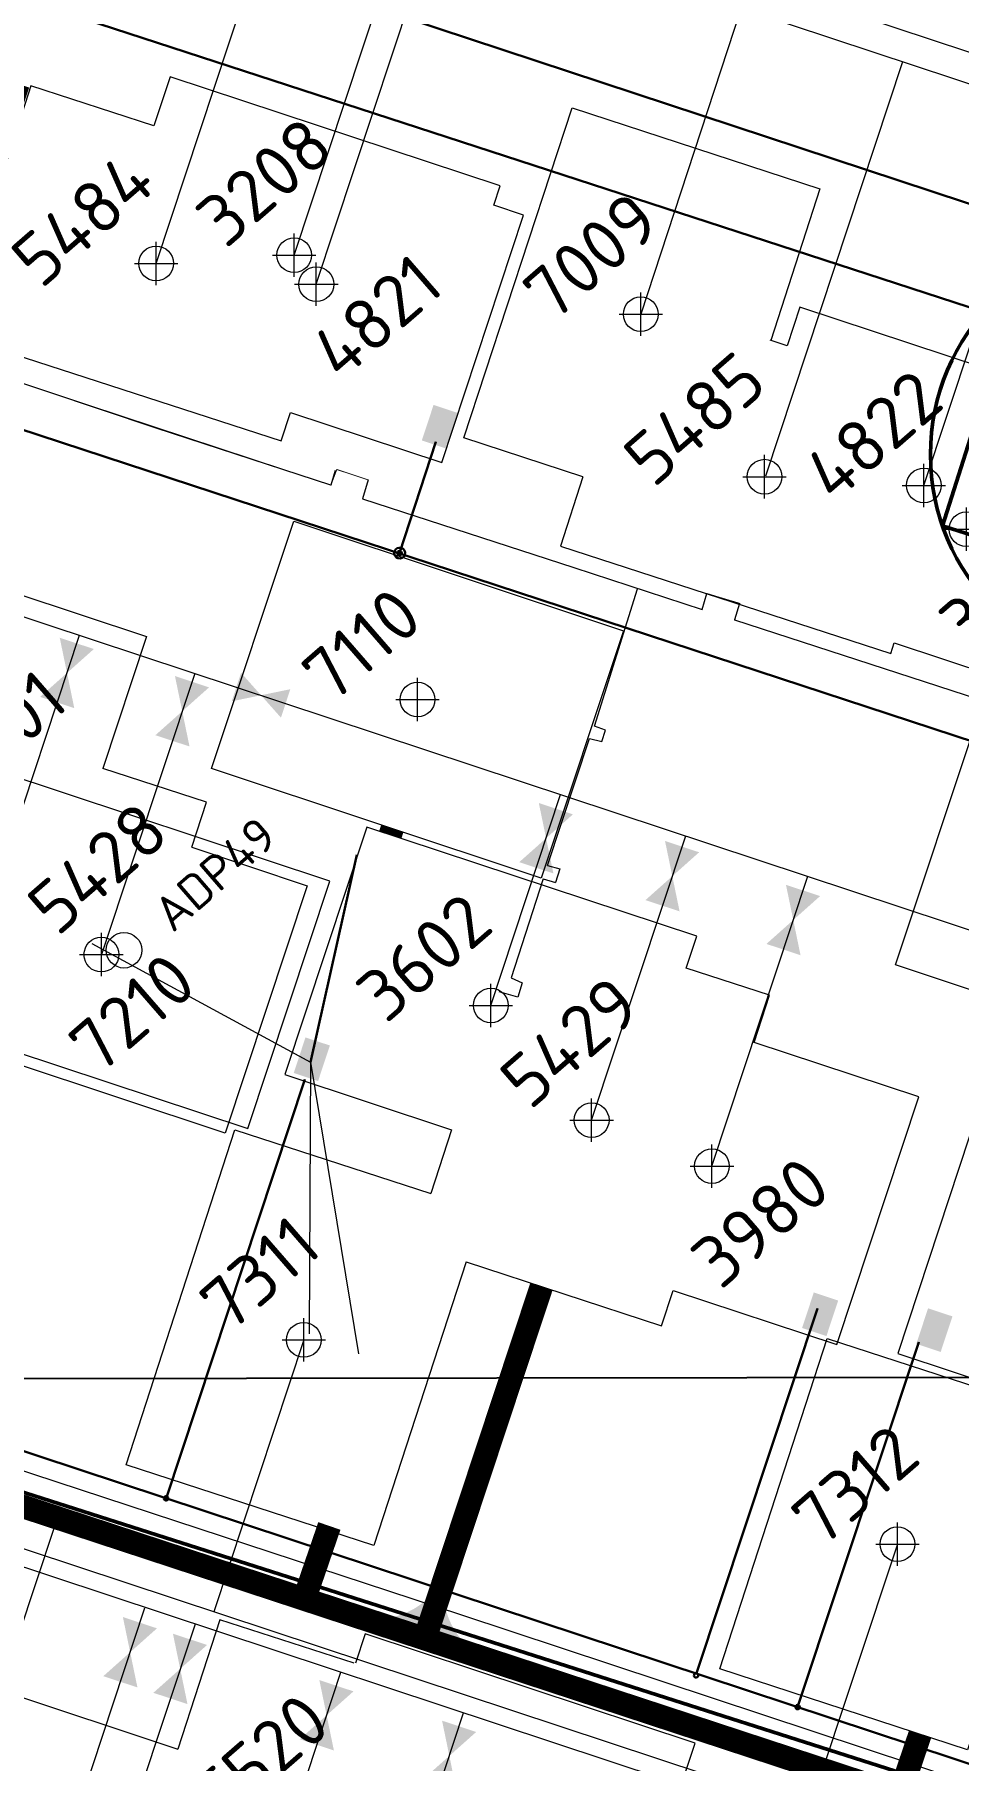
# Model space of a CAD drawing. Header units: millimetres. Extents: x 519 to 9564855, y -810 to 5021775.
# Drawn here: x 9540252.8 to 9540465.6, y 4998111.2 to 4998508.5 of the extents above; entities that cross this region are included whole.
import ezdxf

# ---------------------------------------------------------------- set-up
doc = ezdxf.new("R2010")
doc.units = ezdxf.units.MM
doc.header["$LTSCALE"] = 2
doc.header["$MEASUREMENT"] = 0
doc.header["$PDMODE"] = 2
doc.header["$PDSIZE"] = 5
doc.linetypes.add('1', pattern=[0])
for name, color, linetype in [('0_ANNOT_Dimensions', 7, 'Continuous'), ('Existing roads', 41, 'Continuous'), ('new 100 wells', 131, 'Continuous'), ('OilColl&Flowlines', 3, 'Continuous'), ('Stage 12 wells.Text&Frame', 52, 'Continuous'), ('Stage8 wlls text', 7, 'Continuous'), ('Wels of 13phase', 200, 'Continuous'), ('Скважины на 2013 год.', 21, '1'), ('Скважины на 2014 год', 70, 'Continuous'), ('Скважины на 2016 год.', 40, 'Continuous')]:
    doc.layers.add(name, color=color, linetype=linetype)
for name, color, linetype, lineweight in [('200 скв. на 2010 год', 61, 'Continuous', 0), ('WELLS(drilled after 2000y)', 6, 'Continuous', 40), ('Оптиковолоконный кабель', 220, 'CAB6', 20), ('Скважины на 2026', 222, 'Continuous', 50), ('Электро', 1, 'Continuous', 30), ('Электроснаб', 1, 'Continuous', 18), ('Электроснабжене', 1, 'Continuous', 18)]:
    doc.layers.add(name, color=color, linetype=linetype, lineweight=lineweight)
doc.styles.add('Elect', font='isocpeur.ttf')
doc.styles.get("Standard").update_dxf_attribs({"font": 'isocpeur.ttf', "width": 0.5})
doc.linetypes.add('CAB', pattern='A,0.7,-0.43403,["K",Standard,S=0.9,R=0,X=-0.4,Y=-0.3],-0.8', length=1.93403)
doc.linetypes.add('CAB6', pattern='A,0.9,-0.9,["6",Standard,S=0.9,R=0,X=-0.8,Y=-0.4],11', length=12.8)
doc.dimstyles.new('ISO-25', dxfattribs={"dimtxt": 15, "dimasz": 10, "dimexe": 5, "dimexo": 5, "dimgap": 5, "dimtad": 1, "dimtxsty": 'Standard', "dimblk": 'OBLIQUE', "dimcen": 50, "dimadec": 0, "dimazin": 0, "dimtfac": 1, "dimtmove": 0, "dimatfit": 3, "dimfxl": 0, "dimarcsym": 0})

# ---------------------------------------------------------------- blocks, each defined once
blk = doc.blocks.new('_Oblique')
at = {"color": 0, "linetype": 'ByBlock', "lineweight": -2}
blk.add_line((-0.5, -0.5), (0.5, 0.5), dxfattribs=at)
blk = doc.blocks.new('*D111')
at = {"layer": '0_ANNOT_Dimensions', "color": 0, "lineweight": -2, "transparency": 16777216}
for p, q in [((9540956.59, 4998203), (9540956.59, 4998205.09)), ((9540956.6, 4998200.09), (9521531.28, 4998171.79)), ((9521531.28, 4998174.7), (9521531.28, 4998176.79))]:
    blk.add_line(p, q, dxfattribs=at)
at = {"layer": 'DEFPOINTS', "color": 0, "linetype": 'ByBlock', "lineweight": 25, "transparency": 16777216}
for p in [(9540956.6, 4998198), (9521531.28, 4998171.79), (9521531.29, 4998169.71)]:
    blk.add_point(p, dxfattribs=at)
at = {"layer": '0_ANNOT_Dimensions', "color": 0, "linetype": 'ByBlock', "lineweight": -2, "transparency": 16777216, "xscale": 10, "yscale": 10, "zscale": 10}
for p, rotation in [((9540956.6, 4998200.09), 0.08345723362022996), ((9521531.28, 4998171.79), 180.0834572336203)]:
    blk.add_blockref('_Oblique', p, dxfattribs=dict(at, rotation=rotation))
at = {"layer": '0_ANNOT_Dimensions', "color": 0, "linetype": 'ByBlock', "lineweight": 25, "transparency": 16777216, "insert": (9531243.92, 4998199.94), "char_height": 15, "attachment_point": 5, "rotation": 0.0835, "bg_fill": 3, "box_fill_scale": 1.25, "bg_fill_color": 256, "bg_fill_true_color": 13158600, "bg_fill_transparency": 0}
blk.add_mtext('19425,33', dxfattribs=at)

msp = doc.modelspace()

# ---------------------------------------------------------------- hatches: boundary and pattern name
at = {"layer": 'Existing roads', "lineweight": 0}
h = msp.add_hatch(color=256, dxfattribs=at)
edge = h.paths.add_edge_path(flags=16)
edge.add_line((9542915.00048, 4997805.77889), (9542915.82838, 4997805.50495))
edge = h.paths.add_edge_path(flags=16)
edge.add_line((9542915.0804, 4997806.02041), (9542916.50414, 4997805.54932))
edge = h.paths.add_edge_path(flags=17)
edge.add_line((9542915.16031, 4997806.26193), (9542916.96364, 4997805.66524))
edge = h.paths.add_edge_path(flags=17)
edge.add_line((9542915.24023, 4997806.50345), (9542917.32836, 4997805.81252))
edge = h.paths.add_edge_path(flags=17)
edge.add_line((9542915.32014, 4997806.74496), (9542917.63357, 4997805.97949))
edge = h.paths.add_edge_path(flags=17)
edge.add_line((9542915.40006, 4997806.98648), (9542917.89543, 4997806.16081))
edge = h.paths.add_edge_path(flags=17)
edge.add_line((9542915.47997, 4997807.228), (9542918.12293, 4997806.3535))
edge = h.paths.add_edge_path(flags=17)
edge.add_line((9542915.55988, 4997807.46952), (9542918.32156, 4997806.55573))
edge = h.paths.add_edge_path(flags=17)
edge.add_line((9542915.6398, 4997807.71104), (9542918.49494, 4997806.76633))
edge = h.paths.add_edge_path(flags=17)
edge.add_line((9542915.71971, 4997807.95256), (9542918.64549, 4997806.98447))
edge = h.paths.add_edge_path(flags=17)
edge.add_line((9542915.79963, 4997808.19408), (9542918.77483, 4997807.20964))
edge = h.paths.add_edge_path(flags=17)
edge.add_line((9542915.87954, 4997808.4356), (9542918.88401, 4997807.44147))
edge = h.paths.add_edge_path(flags=17)
edge.add_line((9542916.09053, 4997811.84928), (9542916.91843, 4997811.57535))
edge = h.paths.add_edge_path(flags=17)
edge.add_line((9542915.41477, 4997811.80492), (9542916.83851, 4997811.33383))
edge = h.paths.add_edge_path(flags=17)
edge.add_line((9542914.95527, 4997811.689), (9542916.7586, 4997811.09231))
edge = h.paths.add_edge_path(flags=16)
edge.add_line((9542914.59055, 4997811.54171), (9542916.67869, 4997810.85079))
edge = h.paths.add_edge_path(flags=17)
edge.add_line((9542914.28535, 4997811.37474), (9542916.59877, 4997810.60927))
edge = h.paths.add_edge_path(flags=16)
edge.add_line((9542914.02348, 4997811.19343), (9542916.51886, 4997810.36775))
edge = h.paths.add_edge_path(flags=16)
edge.add_line((9542913.79599, 4997811.00074), (9542916.43894, 4997810.12623))
edge = h.paths.add_edge_path(flags=16)
edge.add_line((9542913.59735, 4997810.7985), (9542916.35903, 4997809.88471))
edge = h.paths.add_edge_path(flags=17)
edge.add_line((9542913.42397, 4997810.58791), (9542916.27911, 4997809.64319))
edge = h.paths.add_edge_path(flags=17)
edge.add_line((9542913.27342, 4997810.36976), (9542916.1992, 4997809.40167))
edge = h.paths.add_edge_path(flags=17)
edge.add_line((9542913.14408, 4997810.1446), (9542916.11928, 4997809.16016))
edge = h.paths.add_edge_path(flags=17)
edge.add_line((9542913.0349, 4997809.91276), (9542916.03937, 4997808.91864))
edge = h.paths.add_edge_path(flags=16)
edge.add_line((9542912.9453, 4997809.67445), (9542918.97361, 4997807.67979))
edge = h.paths.add_edge_path(flags=0)
edge.add_line((9542912.9453, 4997809.67445), (9542918.97361, 4997807.67979))
edge = h.paths.add_edge_path(flags=17)
edge.add_line((9542916.95679, 4997811.69128), (9542914.96213, 4997805.66296))
edge = h.paths.add_edge_path()
edge.add_arc((9542915.95946, 4997808.67712), 3.17487, 0, 360)
h.paths.add_polyline_path([(9541621.30331, 4998240.21534), (9541619.40682, 4998234.52294), (9541668.34915, 4998218.3288), (9541670.24564, 4998224.02121)])
edge = h.paths.add_edge_path()
edge.add_line((9541543.45632, 4998259.65358), (9541545.35281, 4998265.34598))
edge.add_line((9541545.35281, 4998265.34598), (9539882.1273, 4998815.67717))
edge.add_arc((9539884.64036, 4998823.2722), 8, 161.691556, 251.691556, ccw=False)
edge.add_line((9539877.04533, 4998825.78526), (9539870.13442, 4998804.89892))
edge.add_arc((9539877.72945, 4998802.38586), 8, 71.691556, 161.691556, ccw=False)
edge.add_line((9539880.24251, 4998809.9809), (9541543.45632, 4998259.65358))
h.paths.add_polyline_path([(9542731.24197, 4997866.63683), (9542733.13846, 4997872.32923), (9541746.19614, 4998198.89057), (9541744.29964, 4998193.19816)])
edge = h.paths.add_edge_path()
edge.add_line((9542910.0184, 4997814.64503), (9542909.36398, 4997812.66899))
edge.add_line((9542909.36398, 4997812.66899), (9542916.00503, 4997810.46964))
edge.add_arc((9542908.97287, 4997822.57537), 14, 300.1520949, 341.6915561)
edge.add_line((9542922.26418, 4997818.17752), (9542982.04609, 4997998.85197))
edge.add_arc((9542983.94484, 4997998.22371), 2, 71.691556, 161.6915561, ccw=False)
edge.add_line((9542984.57311, 4998000.12246), (9542975.07709, 4998003.26452))
edge.add_arc((9542974.44884, 4998001.36581), 1.99996, -18.3072492, 71.6915562, ccw=False)
edge.add_line((9542976.34757, 4998000.73759), (9542916.56564, 4997820.06306))
edge.add_arc((9542908.97061, 4997822.57612), 8, 277.5258796, 341.691556, ccw=False)
h.paths.add_polyline_path([(9542831.9304, 4997833.32085), (9542833.8167, 4997839.01663), (9542809.08896, 4997847.19859), (9542807.19247, 4997841.50618)])
h = msp.add_hatch(color=256, dxfattribs=at)
h.paths.add_polyline_path([(9540345.5389, 4998148.55564), (9540347.12614, 4998147.95888, 0.155118741), (9540351.6588, 4998138.42187), (9540343.1032, 4998141.17501)])
h.paths.add_polyline_path([(9540344.0132, 4998149.12927), (9540345.5389, 4998148.55564), (9540343.1032, 4998141.17501), (9540334.30726, 4998144.00549, 0.161550784)])
at = {"layer": 'Электро'}
for points in [[(9540341.98838, 4998415.04198), (9540347.60062, 4998413.185), (9540350.30784, 4998421.36686), (9540344.69561, 4998423.22384)], [(9540312.49719, 4998269.45035), (9540318.10942, 4998267.59336), (9540320.81665, 4998275.77522), (9540315.20442, 4998277.63221)], [(9540429.54954, 4998210.74977), (9540435.16177, 4998208.89278), (9540437.869, 4998217.07464), (9540432.25677, 4998218.93162)], [(9540455.86079, 4998207.10086), (9540461.47303, 4998205.24388), (9540464.18026, 4998213.42573), (9540458.56802, 4998215.28272)]]:
    msp.add_hatch(color=256, dxfattribs=at).paths.add_polyline_path(points)
at = {"layer": 'Электроснаб', "lineweight": 0}
for points in [[(9540341.98838, 4998415.04198), (9540347.60062, 4998413.185), (9540350.30784, 4998421.36686), (9540344.69561, 4998423.22384)], [(9540312.49719, 4998269.45035), (9540318.10942, 4998267.59336), (9540320.81665, 4998275.77522), (9540315.20442, 4998277.63221)], [(9540429.54954, 4998210.74977), (9540435.16177, 4998208.89278), (9540437.869, 4998217.07464), (9540432.25677, 4998218.93162)], [(9540455.86079, 4998207.10086), (9540461.47303, 4998205.24388), (9540464.18026, 4998213.42573), (9540458.56802, 4998215.28272)]]:
    msp.add_hatch(color=1, dxfattribs=at).paths.add_polyline_path(points)
at = {"layer": 'Электроснабжене', "lineweight": 0}
for points in [[(9540341.98838, 4998415.04198), (9540347.60062, 4998413.185), (9540350.30784, 4998421.36686), (9540344.69561, 4998423.22384)], [(9540312.49719, 4998269.45035), (9540318.10942, 4998267.59336), (9540320.81665, 4998275.77522), (9540315.20442, 4998277.63221)], [(9540429.54954, 4998210.74977), (9540435.16177, 4998208.89278), (9540437.869, 4998217.07464), (9540432.25677, 4998218.93162)], [(9540455.86079, 4998207.10086), (9540461.47303, 4998205.24388), (9540464.18026, 4998213.42573), (9540458.56802, 4998215.28272)]]:
    msp.add_hatch(color=1, dxfattribs=at).paths.add_polyline_path(points)

# ---------------------------------------------------------------- linework, layer by layer
at = {"color": 3, "lineweight": 0, "ltscale": 5}
for p, q in [((9540415.44356, 4998514.30867), (9540392.4, 4998444.1)), ((9540314.8, 4998208), (9540294.08847, 4998145.40505)), ((9540451.5, 4998161), (9540431.2264, 4998100.0286)), ((9540289.79165, 4998142.61351), (9540271.3, 4998087))]:
    msp.add_line(p, q, dxfattribs=at)
at = {"color": 6, "lineweight": 0, "ltscale": 25}
msp.add_line((9540322.02782, 4998408.14743, -23.261), (9540321.06, 4998404.766, -23.261), dxfattribs=at)
at = {"color": 6, "lineweight": 0}
for p, q in [((9540370.95363, 4998317.21196, 0.141), (9540373.79363, 4998316.42496, -0.373)), ((9540369.954, 4998314.111, -22.235), (9540372.794, 4998313.324, -22.749)), ((9540373.79363, 4998316.42496, -0.373), (9540372.79463, 4998313.31896, 0.373))]:
    msp.add_line(p, q, dxfattribs=at)
for points, elevation in [([(9540329.611, 4998405.977), (9540328.363, 4998401.606)], -23.261), ([(9540328.363, 4998401.606), (9540377.016, 4998385.771), (9540406.546, 4998376.104), (9540407.626, 4998379.801), (9540415.18, 4998377.547), (9540413.973, 4998373.752), (9540492.116, 4998348.337), (9540493.268, 4998351.984), (9540500.757, 4998349.637), (9540499.542, 4998345.798), (9540548.612, 4998329.46), (9540575.45, 4998320.058)], -23.261), ([(9540370.95363, 4998317.21196), (9540380.625, 4998346.471), (9540383.455, 4998345.734), (9540384.323, 4998348.394), (9540381.756, 4998349.316), (9540391.69252, 4998380.89838), (9540391.69252, 4998380.89838)], 0.141), ([(9540369.954, 4998314.111), (9540362.53, 4998291.337), (9540365.081, 4998290.164), (9540364.084, 4998286.927), (9540359.81, 4998288.096)], -22.235)]:
    msp.add_lwpolyline(points, dxfattribs=dict(at, elevation=elevation))
at = {"layer": '200 скв. на 2010 год', "color": 0, "linetype": 'ByBlock', "lineweight": 0}
msp.add_lwpolyline([(9540358.5527, 4998469.194), (9540360.01798, 4998473.62241), (9540284.03745, 4998498.76299), (9540280.30843, 4998487.49304)], dxfattribs=at)
msp.add_circle((9540312.6, 4998457.7), 4, dxfattribs=at)
msp.add_point((9540312.6, 4998457.7), dxfattribs=at)
at = {"layer": 'Existing roads', "color": 3, "linetype": 'ByBlock', "lineweight": 0, "ltscale": 80}
for p, q in [((9540312.6, 4998457.7), (9540339.72157, 4998539.6307)), ((9540317.7, 4998451), (9540346.31592, 4998537.44875)), ((9540457.6, 4998404.7), (9540486.21879, 4998491.15742)), ((9540408.8, 4998248), (9540430.87708, 4998314.74818))]:
    msp.add_line(p, q, dxfattribs=at)
at = {"layer": 'Existing roads', "lineweight": 0, "const_width": 5.4}
for points in [[(9540250.72333, 4998493.70743), (9540218.19333, 4998504.67234)], [(9540335.19481, 4998325.7159), (9540334.73467, 4998324.27715)], [(9540369.54046, 4998220.29645), (9540342.56279, 4998138.88881)], [(9540320.70389, 4998165.18207), (9540315.73584, 4998150.71652)], [(9540456.71996, 4998117.21561), (9540451.99334, 4998103.28081)]]:
    msp.add_lwpolyline(points, dxfattribs=at)
at = {"layer": 'Existing roads', "lineweight": 0, "const_width": 5.4, "flags": 128}
msp.add_lwpolyline([(9540167.59195, 4998196.78734), (9542116.88988, 4997555.89)], dxfattribs=at)
at = {"layer": 'new 100 wells', "color": 0, "linetype": 'ByBlock', "lineweight": 0}
msp.add_lwpolyline([(9540402.88485, 4998293.56895), (9540405.31798, 4998300.92241), (9540329.33745, 4998326.06299), (9540310.48202, 4998269.0776), (9540348.82459, 4998256.39073)], dxfattribs=at)
msp.add_circle((9540357.9, 4998285), 4, dxfattribs=at)
msp.add_point((9540357.9, 4998285), dxfattribs=at)
at = {"layer": 'OilColl&Flowlines', "lineweight": 0}
for p, q in [((9539123.89216, 4998747.03568), (9540784.68084, 4998197.72698)), ((9540146.52122, 4998603.55719), (9540840.82876, 4998373.82341)), ((9540357.9, 4998285), (9540373.95537, 4998333.54206)), ((9540727.78795, 4997997.68847), (9540177.60442, 4998179.73424)), ((9540304.8, 4997981.3), (9540351.6079, 4998122.15964))]:
    msp.add_line(p, q, dxfattribs=at)
at = {"layer": 'OilColl&Flowlines', "linetype": 'ByBlock', "lineweight": 0}
msp.add_line((9540225.3, 4997985.7), (9540278.1965, 4998146.33247), dxfattribs=at)
at = {"layer": 'OilColl&Flowlines', "lineweight": 0}
msp.add_lwpolyline([(9540730.23713, 4998001.09136), (9540151.14364, 4998192.70291)], dxfattribs=at)
for points in [[(9540266.47092, 4998367.03298), (9540260.2909, 4998361.52841), (9540258.61382, 4998369.63275)], [(9540261.96798, 4998353.42407), (9540254.11088, 4998356.02385), (9540260.2909, 4998361.52841)], [(9540293.00269, 4998358.2109), (9540286.82267, 4998352.70633), (9540285.14559, 4998360.81067)], [(9540298.21127, 4998354.99629), (9540300.37775, 4998361.54388), (9540304.96489, 4998356.39386)], [(9540309.55203, 4998351.24384), (9540304.96489, 4998356.39386), (9540311.71851, 4998357.79142)], [(9540288.49975, 4998344.60199), (9540280.64265, 4998347.20177), (9540286.82267, 4998352.70633)], [(9540376.79037, 4998328.98698), (9540370.61034, 4998323.48241), (9540368.93326, 4998331.58675)], [(9540372.28743, 4998315.37807), (9540364.43032, 4998317.97785), (9540370.61034, 4998323.48241)], [(9540405.85124, 4998320.25309), (9540399.67122, 4998314.74853), (9540397.99414, 4998322.85287)], [(9540401.3483, 4998306.64419), (9540393.4912, 4998309.24396), (9540399.67122, 4998314.74853)], [(9540433.70221, 4998310.16329), (9540427.52219, 4998304.65872), (9540425.84511, 4998312.76306)], [(9540429.19927, 4998296.55438), (9540421.34217, 4998299.15416), (9540427.52219, 4998304.65872)], [(9540326.25254, 4998127.10821), (9540320.07252, 4998121.60365), (9540318.39544, 4998129.70799)], [(9540321.7496, 4998113.49931), (9540313.8925, 4998116.09908), (9540320.07252, 4998121.60365)], [(9540354.51023, 4998117.75826), (9540348.3302, 4998112.25369), (9540346.65312, 4998120.35803)], [(9540350.00728, 4998104.14935), (9540342.15018, 4998106.74912), (9540348.3302, 4998112.25369)]]:
    msp.add_solid(points, dxfattribs=at)
at = {"layer": 'OilColl&Flowlines', "linetype": 'ByBlock', "lineweight": 0}
for points in [[(9540281.01145, 4998141.61821), (9540274.83142, 4998136.11365), (9540273.15434, 4998144.21799)], [(9540292.53628, 4998137.78617), (9540286.35626, 4998132.28161), (9540284.67918, 4998140.38595)], [(9540276.50851, 4998128.00931), (9540268.6514, 4998130.60908), (9540274.83142, 4998136.11365)], [(9540288.03334, 4998124.17727), (9540280.17624, 4998126.77704), (9540286.35626, 4998132.28161)]]:
    msp.add_solid(points, dxfattribs=at)
at = {"layer": 'Stage 12 wells.Text&Frame', "color": 0, "linetype": 'ByBlock', "lineweight": 0}
for points in [[(9540311.7251, 4998421.46409), (9540346.56255, 4998409.93701), (9540365.41798, 4998466.92241), (9540358.5527, 4998469.194)], [(9540502.97291, 4998414.44173), (9540505.01798, 4998420.62241), (9540429.03745, 4998445.76299), (9540426.08609, 4998436.8433)], [(9540399.8738, 4998219.40754), (9540437.56255, 4998206.93701), (9540456.41798, 4998263.92241), (9540418.4839, 4998276.47411)], [(9540244.99429, 4998127.37521), (9540257.41798, 4998164.92241), (9540181.43745, 4998190.06299), (9540177.28131, 4998177.50216)], [(9540392.05234, 4998076.50837), (9540404.91798, 4998115.22241), (9540328.93745, 4998140.36299), (9540326.69958, 4998133.59961)]]:
    msp.add_lwpolyline(points, dxfattribs=at)
for centre in [(9540317.7, 4998451), (9540457.6, 4998404.7), (9540408.8, 4998248)]:
    msp.add_circle(centre, 4, dxfattribs=at)
for p in [(9540317.7, 4998451), (9540457.6, 4998404.7), (9540408.8, 4998248)]:
    msp.add_point(p, dxfattribs=at)
at = {"layer": 'Stage8 wlls text', "color": 0, "linetype": 'ByBlock', "lineweight": 0}
msp.add_lwpolyline([(9540545.97101, 4998236.86764), (9540545.97101, 4998236.86764), (9540470.43745, 4998261.86299), (9540451.58202, 4998204.87759), (9540503.00833, 4998187.86156)], dxfattribs=at)
at = {"layer": 'WELLS(drilled after 2000y)', "color": 0, "linetype": 'ByBlock', "lineweight": 0}
for points in [[(9540473.68614, 4998565.81012), (9540461.43745, 4998569.86299), (9540442.58202, 4998512.87759), (9540518.56255, 4998487.73701), (9540519.52784, 4998490.65436)], [(9540195.05093, 4998372.27422), (9540202.59308, 4998395.06832), (9540278.57361, 4998369.92774), (9540268.52085, 4998339.5493)]]:
    msp.add_lwpolyline(points, dxfattribs=at)
at = {"layer": 'WELLS(drilled after 2000y)', "color": 6, "lineweight": 0, "const_width": 0.2, "elevation": -23.116}
msp.add_lwpolyline([(9540492.116, 4998348.337), (9540413.973, 4998373.752), (9540415.18, 4998377.547), (9540407.626, 4998379.801), (9540406.546, 4998376.104), (9540328.363, 4998401.606), (9540329.611, 4998405.977), (9540322.41822, 4998408.35924), (9540321.06, 4998404.766), (9540242.97, 4998430.521)], dxfattribs=at)
at = {"layer": 'Wels of 13phase', "color": 6, "lineweight": 0, "ltscale": 25}
msp.add_line((9540321.06, 4998404.766, -23.261), (9540280.783, 4998417.84, -23.261), dxfattribs=at)
at = {"layer": 'Wels of 13phase', "color": 6, "lineweight": 0, "elevation": -23.261}
msp.add_lwpolyline([(9540280.783, 4998417.84), (9540242.97, 4998430.521), (9540244.067, 4998434.167), (9540236.808, 4998436.491), (9540235.464, 4998433.002)], dxfattribs=at)
at = {"layer": 'Wels of 13phase', "color": 0, "linetype": 'ByBlock', "lineweight": 0}
msp.add_lwpolyline([(9540450.78926, 4998368.48403), (9540495.96255, 4998353.53701), (9540500.95932, 4998368.6384)], dxfattribs=at)
msp.add_circle((9540467.4, 4998394.6), 4, dxfattribs=at)
msp.add_point((9540467.4, 4998394.6), dxfattribs=at)
at = {"layer": 'Оптиковолоконный кабель', "linetype": 'CAB', "lineweight": 0, "ltscale": 0.5, "elevation": -22.9908}
msp.add_lwpolyline([(9538945.5025, 4996027.6702), (9539136.9889, 4996618.2984), (9539342.2, 4997272.1911), (9539684.82097, 4998339.78463), (9539691.21255, 4998359.06955), (9539907.5384, 4998290.4285), (9540350.8967, 4998144.8157), (9540780.8997, 4998002.4946), (9541150.3086, 4997881.8374), (9541746.8166, 4997686.4776), (9541758.9843, 4997690.1748), (9541816.099, 4997851.4509), (9541843.129, 4997841.3058), (9541852.7108, 4997838.3727)], dxfattribs=at)
at = {"layer": 'Скважины на 2013 год.', "color": 3, "linetype": 'ByBlock', "lineweight": 0, "ltscale": 5}
for p, q in [((9540280.8, 4998455.8), (9540311.61522, 4998548.93058)), ((9540421.1837, 4998406.89703), (9540452.73034, 4998502.23814)), ((9540245.1, 4998315.6), (9540263.16537, 4998370.21912)), ((9540381.1, 4998258.6), (9540402.7483, 4998324.05182)), ((9540311.7, 4998096.3), (9540323.35022, 4998131.50959))]:
    msp.add_line(p, q, dxfattribs=at)
at = {"layer": 'Скважины на 2013 год.', "color": 0, "linetype": 'ByBlock', "lineweight": 0}
for points in [[(9540280.30843, 4998487.49304), (9540251.98822, 4998496.66418), (9540233.50309, 4998439.58266), (9540309.61178, 4998414.93582), (9540311.7251, 4998421.46409)], [(9540426.08609, 4998436.8433), (9540422.18196, 4998438.1076)], [(9540379.05608, 4998406.64233), (9540373.88678, 4998390.67969), (9540449.99548, 4998366.03285), (9540450.78926, 4998368.48403)], [(9540289.02015, 4998321.38999), (9540292.39691, 4998331.81734), (9540268.52085, 4998339.5493)], [(9540418.4839, 4998276.47411), (9540422.02337, 4998287.32764), (9540402.88485, 4998293.56895)], [(9540348.82459, 4998256.39073), (9540344.0393, 4998241.71698)], [(9540352.18118, 4998225.95753), (9540397.21999, 4998211.26982), (9540399.8738, 4998219.40754)], [(9540326.43489, 4998133.5721), (9540295.50623, 4998143.60499), (9540285.83745, 4998113.79878)]]:
    msp.add_lwpolyline(points, dxfattribs=at)
for centre in [(9540280.8, 4998455.8), (9540420.9, 4998406.7), (9540381.1, 4998258.6)]:
    msp.add_circle(centre, 4, dxfattribs=at)
for p in [(9540280.8, 4998455.8), (9540420.9, 4998406.7), (9540381.1, 4998258.6)]:
    msp.add_point(p, dxfattribs=at)
at = {"layer": 'Скважины на 2014 год', "color": 3, "lineweight": 0, "ltscale": 5}
msp.add_line((9540289.72488, 4998361.43452), (9540268.2, 4998296.7), dxfattribs=at)
at = {"layer": 'Скважины на 2014 год', "color": 0, "linetype": 'ByBlock', "lineweight": 0}
for points in [[(9540379.05608, 4998406.64233), (9540351.65707, 4998415.63508), (9540376.60482, 4998491.64567), (9540433.61276, 4998472.93485), (9540422.31993, 4998438.06292)], [(9540293.58362, 4998339.54575), (9540312.50733, 4998396.48337), (9540388.42417, 4998371.25175), (9540369.50045, 4998314.31413), (9540293.58362, 4998339.54575)], [(9540451.08362, 4998294.34575), (9540470.00733, 4998351.28337), (9540545.92417, 4998326.05175), (9540527.00045, 4998269.11413), (9540451.08362, 4998294.34575)], [(9540289.02015, 4998321.38999), (9540315.62417, 4998312.55175), (9540296.70045, 4998255.61413), (9540247.52931, 4998271.95658)], [(9540352.18118, 4998225.95753), (9540330.96773, 4998160.68262), (9540273.90515, 4998179.22613), (9540298.97196, 4998256.36242)], [(9540435.36686, 4998208.32222), (9540492.41491, 4998189.73404), (9540467.63068, 4998113.66998), (9540410.58263, 4998132.25816), (9540435.36686, 4998208.32222)], [(9540244.99429, 4998127.37521), (9540285.83745, 4998113.79878)]]:
    msp.add_lwpolyline(points, dxfattribs=at)
at = {"layer": 'Скважины на 2014 год', "color": 0, "linetype": 'ByBlock', "lineweight": 0, "ltscale": 5}
msp.add_lwpolyline([(9540298.97196, 4998256.36242), (9540344.0393, 4998241.71698)], dxfattribs=at)
at = {"layer": 'Скважины на 2014 год', "color": 0, "linetype": 'ByBlock', "lineweight": 0}
for centre in [(9540392.4, 4998444.1), (9540341, 4998355.4), (9540268.2, 4998296.7), (9540314.8, 4998208), (9540451.5, 4998161)]:
    msp.add_circle(centre, 4, dxfattribs=at)
for p in [(9540392.4, 4998444.1), (9540341, 4998355.4), (9540268.2, 4998296.7), (9540314.8, 4998208), (9540451.5, 4998161)]:
    msp.add_point(p, dxfattribs=at)
at = {"layer": 'Скважины на 2016 год.', "color": 254, "lineweight": 0, "true_color": 0xfeeab9}
msp.add_lwpolyline([(9540225.98202, 4998281.77759), (9540301.96255, 4998256.63701), (9540320.81798, 4998313.62241), (9540244.83745, 4998338.76299)], close=True, dxfattribs=at)
msp.add_circle((9540273.4, 4998297.7), 4.0951, dxfattribs=at)
at = {"layer": 'Скважины на 2026'}
msp.add_line((9536427.64777, 4999394.69832), (9542059.39265, 4997594.73601), dxfattribs=at)
at = {"layer": 'Скважины на 2026', "linetype": 'ByBlock', "ltscale": 50}
msp.add_lwpolyline([(9540461.87913, 4998395.36257), (9540538.10178, 4998371.07044), (9540556.32087, 4998428.23743), (9540480.09822, 4998452.52956)], close=True, dxfattribs=at)
msp.add_circle((9540509.1, 4998411.8), 50, dxfattribs=at)
at = {"layer": 'Электро'}
for p, q in [((9541734.56444, 4998051.30919, 0.03953), (9539858.47025, 4998670.81033, 0)), ((9541726.10238, 4998035.88202, 0.03953), (9539877.36286, 4998638.13067, -0.00055)), ((9539941.41665, 4998518.78901), (9540526.91758, 4998326.65514)), ((9540345.19794, 4998414.73111), (9540336.87639, 4998389.11999)), ((9539798.75222, 4998331.56317, 0), (9540703.1385, 4998032.7585, 0)), ((9540315.04352, 4998267.98132, 0), (9540283.10313, 4998171.53607, 0)), ((9540433.11013, 4998215.2591), (9540405.23943, 4998131.28992, 0)), ((9540456.40356, 4998207.45601), (9540428.53285, 4998123.48682, 0))]:
    msp.add_line(p, q, dxfattribs=at)
at = {"layer": 'Электро', "ltscale": 2}
msp.add_line((9540326.99959, 4998319.69103, 0), (9540316.38903, 4998271.94791, 0), dxfattribs=at)
at = {"layer": 'Электро'}
for centre, radius, start, end in [((9540336.87639, 4998389.11999), 1.25, 162, 342), ((9540336.87639, 4998389.11999), 1.25, 342, 162), ((9540336.87639, 4998389.11999), 0.5, 162, 342), ((9540336.87639, 4998389.11999), 0.5, 342, 162), ((9540283.10313, 4998171.53607, 0), 0.5, 162, 342), ((9540283.10313, 4998171.53607, 0), 0.5, 342, 162), ((9540405.15938, 4998130.78979, 0), 0.5, 162, 342), ((9540405.15938, 4998130.78979, 0), 0.5, 342, 162), ((9540428.53285, 4998123.48682, 0), 0.5, 162, 342), ((9540428.53285, 4998123.48682, 0), 0.5, 342, 162)]:
    msp.add_arc(centre, radius, start, end, dxfattribs=at)
at = {"layer": 'Электроснаб', "color": 1, "linetype": 'ByBlock', "lineweight": 0}
for p, q in [((9539941.41665, 4998518.78901), (9540526.91758, 4998326.65514)), ((9539798.75222, 4998331.56317, 0), (9540703.1385, 4998032.7585, 0))]:
    msp.add_line(p, q, dxfattribs=at)
at = {"layer": 'Электроснаб', "color": 1, "lineweight": 0}
for p, q in [((9540345.19794, 4998414.73111), (9540336.87639, 4998389.11999)), ((9540315.04352, 4998267.98132, 0), (9540283.10313, 4998171.53607, 0)), ((9540433.11013, 4998215.2591), (9540405.23943, 4998131.28992, 0)), ((9540456.40356, 4998207.45601), (9540428.53285, 4998123.48682, 0))]:
    msp.add_line(p, q, dxfattribs=at)
at = {"layer": 'Электроснаб', "color": 1, "lineweight": 0, "ltscale": 2}
for p, q in [((9540326.99959, 4998319.69103, 0), (9540316.38903, 4998271.94791, 0)), ((9540266.00099, 4998299.28004, 0), (9540316.38903, 4998271.94791, 0)), ((9540316.38903, 4998271.94791, 0), (9540327.42884, 4998204.80517))]:
    msp.add_line(p, q, dxfattribs=at)
at = {"layer": 'Электроснаб', "color": 1, "lineweight": 0}
for centre, radius, start, end in [((9540336.87639, 4998389.11999), 1.25, 162, 342), ((9540336.87639, 4998389.11999), 1.25, 342, 162), ((9540336.87639, 4998389.11999), 0.5, 162, 342), ((9540336.87639, 4998389.11999), 0.5, 342, 162), ((9540283.10313, 4998171.53607, 0), 0.5, 162, 342), ((9540283.10313, 4998171.53607, 0), 0.5, 342, 162), ((9540405.15938, 4998130.78979, 0), 0.5, 162, 342), ((9540405.15938, 4998130.78979, 0), 0.5, 342, 162), ((9540428.53285, 4998123.48682, 0), 0.5, 162, 342), ((9540428.53285, 4998123.48682, 0), 0.5, 342, 162)]:
    msp.add_arc(centre, radius, start, end, dxfattribs=at)
at = {"layer": 'Электроснабжене', "color": 1, "linetype": 'ByBlock', "lineweight": 0}
for p, q in [((9539941.41665, 4998518.78901), (9540526.91758, 4998326.65514)), ((9539798.75222, 4998331.56317, 0), (9540703.1385, 4998032.7585, 0))]:
    msp.add_line(p, q, dxfattribs=at)
at = {"layer": 'Электроснабжене', "color": 1, "lineweight": 0}
for p, q in [((9540345.19794, 4998414.73111), (9540336.87639, 4998389.11999)), ((9540315.04352, 4998267.98132, 0), (9540283.10313, 4998171.53607, 0)), ((9540433.11013, 4998215.2591), (9540405.23943, 4998131.28992, 0)), ((9540456.40356, 4998207.45601), (9540428.53285, 4998123.48682, 0))]:
    msp.add_line(p, q, dxfattribs=at)
at = {"layer": 'Электроснабжене', "color": 1, "lineweight": 0, "ltscale": 2}
for p, q in [((9540326.99959, 4998319.69103, 0), (9540316.38903, 4998271.94791, 0)), ((9540266.00099, 4998299.28004, 0), (9540316.38903, 4998271.94791, 0)), ((9540316.38903, 4998271.94791, 0), (9540316.05256, 4998209.40494, 0))]:
    msp.add_line(p, q, dxfattribs=at)
at = {"layer": 'Электроснабжене', "color": 1, "lineweight": 0}
for centre, radius, start, end in [((9540336.87639, 4998389.11999), 1.25, 162, 342), ((9540336.87639, 4998389.11999), 1.25, 342, 162), ((9540336.87639, 4998389.11999), 0.5, 162, 342), ((9540336.87639, 4998389.11999), 0.5, 342, 162), ((9540283.10313, 4998171.53607, 0), 0.5, 162, 342), ((9540283.10313, 4998171.53607, 0), 0.5, 342, 162), ((9540405.15938, 4998130.78979, 0), 0.5, 162, 342), ((9540405.15938, 4998130.78979, 0), 0.5, 342, 162), ((9540428.53285, 4998123.48682, 0), 0.5, 162, 342), ((9540428.53285, 4998123.48682, 0), 0.5, 342, 162)]:
    msp.add_arc(centre, radius, start, end, dxfattribs=at)

# ---------------------------------------------------------------- texts
at = {"layer": '200 скв. на 2010 год', "color": 0, "linetype": 'ByBlock', "lineweight": 0, "style": 'Elect'}
msp.add_text('3208', height=12, rotation=41, dxfattribs=at).set_placement((9540296.87303, 4998458.9508))
at = {"layer": 'new 100 wells', "color": 0, "linetype": 'ByBlock', "lineweight": 0, "style": 'Elect'}
msp.add_text('3602', height=12, rotation=41, dxfattribs=at).set_placement((9540333.77673, 4998280.55911))
at = {"layer": 'Stage 12 wells.Text&Frame', "color": 0, "linetype": 'ByBlock', "lineweight": 0, "style": 'Elect'}
for s, p in [('4821', (9540323.28536, 4998428.4254)), ('4822', (9540436.831, 4998400.40475)), ('3980', (9540410.84129, 4998219.27028))]:
    msp.add_text(s, height=12, rotation=41, dxfattribs=at).set_placement(p)
at = {"layer": 'WELLS(drilled after 2000y)', "color": 0, "linetype": 'ByBlock', "lineweight": 0, "style": 'Elect'}
msp.add_text('3601', height=12, rotation=41, dxfattribs=at).set_placement((9540237.54483, 4998333.32287))
at = {"layer": 'Wels of 13phase', "color": 0, "linetype": 'ByBlock', "lineweight": 0, "style": 'Elect'}
msp.add_text('3209', height=12, rotation=41, dxfattribs=at).set_placement((9540467.976, 4998366.03046))
at = {"layer": 'Скважины на 2013 год.', "color": 0, "linetype": 'ByBlock', "lineweight": 0, "style": 'Elect'}
for s, p in [('5484', (9540254.33883, 4998449.69067)), ('5485', (9540395.32631, 4998403.86744)), ('5428', (9540258.07591, 4998300.6194)), ('5429', (9540366.87581, 4998260.64428)), ('5520', (9540296.08405, 4998096.2047))]:
    msp.add_text(s, height=12, rotation=41, dxfattribs=at).set_placement(p)
at = {"layer": 'Скважины на 2014 год', "color": 0, "linetype": 'ByBlock', "lineweight": 0, "style": 'Elect'}
for s, p in [('7009', (9540372.19676, 4998441.94197)), ('7110', (9540321.28442, 4998354.15741)), ('7210', (9540267.62416, 4998268.68498)), ('7311', (9540297.7571, 4998209.3196)), ('7312', (9540434.03494, 4998159.80168))]:
    msp.add_text(s, height=12, rotation=41, dxfattribs=at).set_placement(p)
at = {"layer": 'Скважины на 2016 год.', "color": 254, "lineweight": 0, "true_color": 0xfeeab9, "style": 'Elect'}
msp.add_text('ADP49', height=8, rotation=41, dxfattribs=at).set_placement((9540284.61121, 4998301.53197))

# ---------------------------------------------------------------- next in the draw order: dimensions: what is measured, and where the dimension line sits
at = {"layer": '0_ANNOT_Dimensions', "linetype": 'ByBlock', "lineweight": 25}
dim = msp.add_aligned_dim(p1=(9540956.6, 4998198), p2=(9521531.287, 4998169.705), distance=-2.08809, dimstyle='ISO-25', override={"dimtfill": 1}, dxfattribs=at)
dim.commit()
dim.dimension.update_dxf_attribs({"geometry": '*D111', "text_midpoint": (9531243.92007, 4998199.94057)})

doc.saveas('drawing.dxf')
